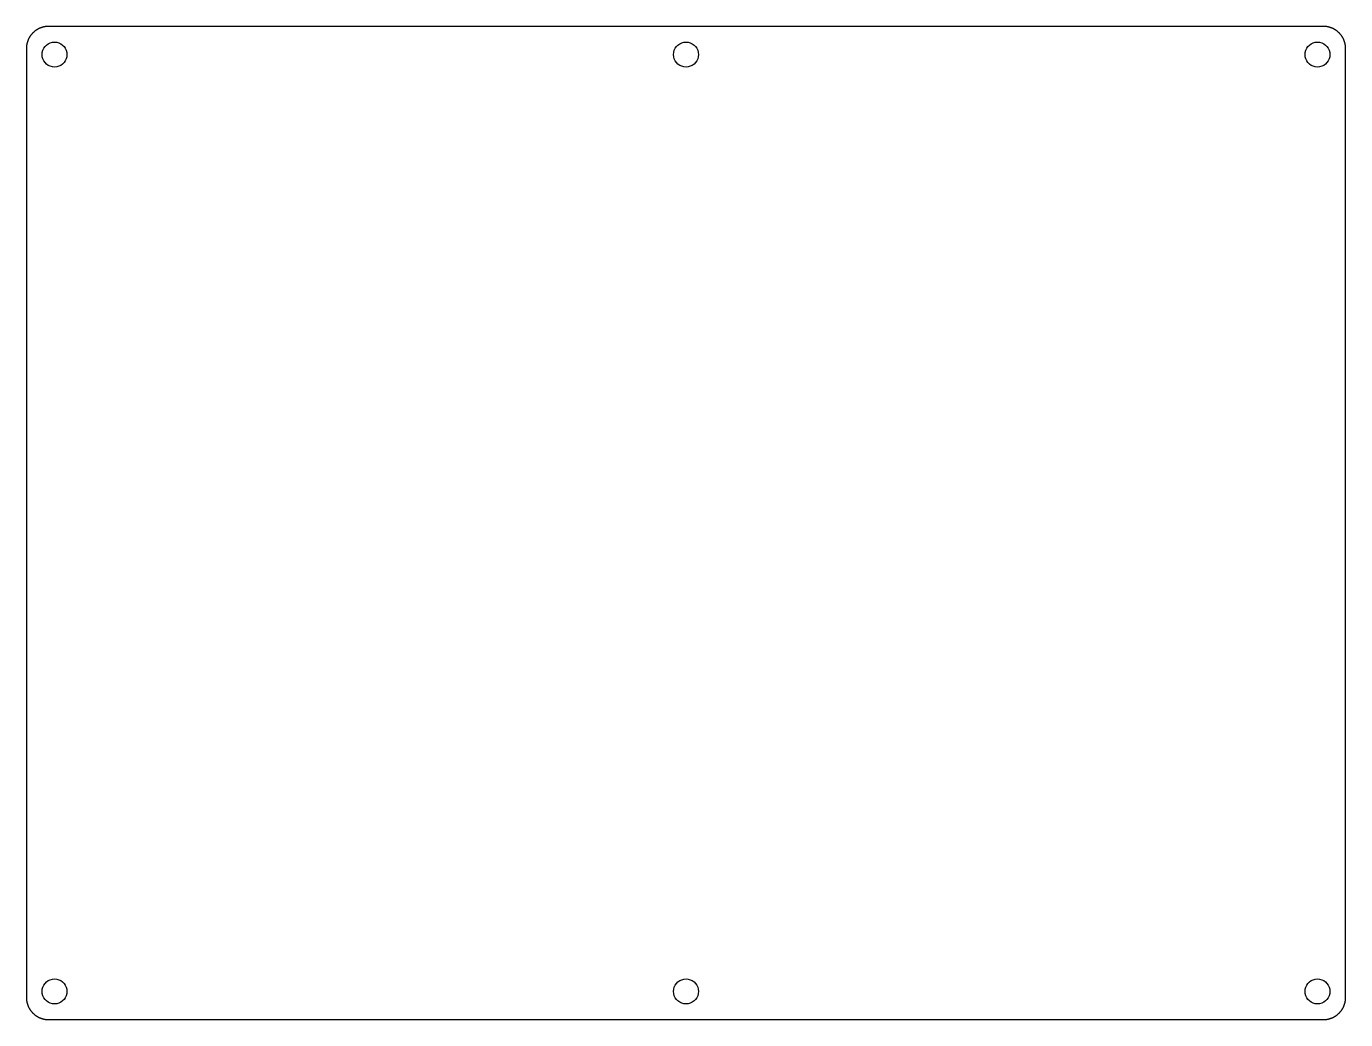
# Model space of a CAD drawing. Extents: x 1 to 224, y 1 to 169.
import ezdxf

# ---------------------------------------------------------------- set-up
doc = ezdxf.new("R2010")
doc.units = 0
doc.layers.get('0').update_dxf_attribs({"linetype": 'CONTINUOUS'})

msp = doc.modelspace()

# ---------------------------------------------------------------- linework, layer by layer
for points in [[(220.065, 1.25057), (220.131, 1.25228), (220.196, 1.25514), (220.262, 1.25913), (220.327, 1.26427), (220.392, 1.27054), (220.457, 1.27795), (220.522, 1.28649), (220.587, 1.29617), (220.651, 1.30697), (220.716, 1.3189), (220.78, 1.33195), (220.844, 1.34611), (220.907, 1.36139), (220.971, 1.37778), (221.034, 1.39527), (221.096, 1.41386), (221.159, 1.43354), (221.221, 1.45431), (221.283, 1.47615), (221.344, 1.49907), (221.405, 1.52306), (221.465, 1.54811), (221.525, 1.5742), (221.585, 1.60135), (221.644, 1.62952), (221.702, 1.65873), (221.761, 1.68895), (221.818, 1.72018), (221.875, 1.7524), (221.931, 1.78562), (221.987, 1.81982), (222.042, 1.85499), (222.097, 1.89111), (222.151, 1.92818), (222.204, 1.96619), (222.257, 2.00512), (222.309, 2.04496), (222.36, 2.0857), (222.41, 2.12733), (222.46, 2.16984), (222.509, 2.21321), (222.557, 2.25742), (222.605, 2.30248), (222.652, 2.34835), (222.698, 2.39503), (222.743, 2.44251), (222.787, 2.49076), (222.83, 2.53978), (222.873, 2.58955), (222.914, 2.64005), (222.955, 2.69127), (222.995, 2.74319), (223.034, 2.79581), (223.072, 2.84909), (223.109, 2.90303), (223.145, 2.9576), (223.18, 3.0128), (223.214, 3.06861), (223.248, 3.125), (223.28, 3.18196), (223.311, 3.23948), (223.341, 3.29754), (223.37, 3.35611), (223.399, 3.41518), (223.426, 3.47474), (223.452, 3.53476), (223.477, 3.59523), (223.501, 3.65612), (223.524, 3.71742), (223.546, 3.77912), (223.566, 3.84119), (223.586, 3.90361), (223.605, 3.96636), (223.622, 4.02943), (223.639, 4.09279), (223.654, 4.15643), (223.668, 4.22033), (223.681, 4.28447), (223.693, 4.34882), (223.704, 4.41337), (223.714, 4.4781), (223.722, 4.54299), (223.729, 4.60802), (223.736, 4.67317), (223.741, 4.73841), (223.745, 4.80374), (223.748, 4.86913), (223.749, 4.93455), (223.75, 5), (223.75, 165), (223.749, 165.065), (223.748, 165.131), (223.745, 165.196), (223.741, 165.262), (223.736, 165.327), (223.729, 165.392), (223.722, 165.457), (223.714, 165.522), (223.704, 165.587), (223.693, 165.651), (223.681, 165.716), (223.668, 165.78), (223.654, 165.844), (223.639, 165.907), (223.622, 165.971), (223.605, 166.034), (223.586, 166.096), (223.566, 166.159), (223.546, 166.221), (223.524, 166.283), (223.501, 166.344), (223.477, 166.405), (223.452, 166.465), (223.426, 166.525), (223.399, 166.585), (223.37, 166.644), (223.341, 166.702), (223.311, 166.761), (223.28, 166.818), (223.248, 166.875), (223.214, 166.931), (223.18, 166.987), (223.145, 167.042), (223.109, 167.097), (223.072, 167.151), (223.034, 167.204), (222.995, 167.257), (222.955, 167.309), (222.914, 167.36), (222.873, 167.41), (222.83, 167.46), (222.787, 167.509), (222.743, 167.557), (222.698, 167.605), (222.652, 167.652), (222.605, 167.698), (222.557, 167.743), (222.509, 167.787), (222.46, 167.83), (222.41, 167.873), (222.36, 167.914), (222.309, 167.955), (222.257, 167.995), (222.204, 168.034), (222.151, 168.072), (222.097, 168.109), (222.042, 168.145), (221.987, 168.18), (221.931, 168.214), (221.875, 168.248), (221.818, 168.28), (221.761, 168.311), (221.702, 168.341), (221.644, 168.37), (221.585, 168.399), (221.525, 168.426), (221.465, 168.452), (221.405, 168.477), (221.344, 168.501), (221.283, 168.524), (221.221, 168.546), (221.159, 168.566), (221.096, 168.586), (221.034, 168.605), (220.971, 168.622), (220.907, 168.639), (220.844, 168.654), (220.78, 168.668), (220.716, 168.681), (220.651, 168.693), (220.587, 168.704), (220.522, 168.714), (220.457, 168.722), (220.392, 168.729), (220.327, 168.736), (220.262, 168.741), (220.196, 168.745), (220.131, 168.748), (220.065, 168.749), (220, 168.75), (5, 168.75), (4.93455, 168.749), (4.86913, 168.748), (4.80374, 168.745), (4.73841, 168.741), (4.67317, 168.736), (4.60802, 168.729), (4.54299, 168.722), (4.4781, 168.714), (4.41337, 168.704), (4.34882, 168.693), (4.28447, 168.681), (4.22033, 168.668), (4.15643, 168.654), (4.09279, 168.639), (4.02943, 168.622), (3.96636, 168.605), (3.90361, 168.586), (3.84119, 168.566), (3.77912, 168.546), (3.71742, 168.524), (3.65612, 168.501), (3.59523, 168.477), (3.53476, 168.452), (3.47474, 168.426), (3.41518, 168.399), (3.35611, 168.37), (3.29754, 168.341), (3.23948, 168.311), (3.18196, 168.28), (3.125, 168.248), (3.06861, 168.214), (3.0128, 168.18), (2.9576, 168.145), (2.90303, 168.109), (2.84909, 168.072), (2.79581, 168.034), (2.74319, 167.995), (2.69127, 167.955), (2.64005, 167.914), (2.58955, 167.873), (2.53978, 167.83), (2.49076, 167.787), (2.44251, 167.743), (2.39503, 167.698), (2.34835, 167.652), (2.30248, 167.605), (2.25742, 167.557), (2.21321, 167.509), (2.16984, 167.46), (2.12733, 167.41), (2.0857, 167.36), (2.04496, 167.309), (2.00512, 167.257), (1.96619, 167.204), (1.92818, 167.151), (1.89111, 167.097), (1.85499, 167.042), (1.81982, 166.987), (1.78562, 166.931), (1.7524, 166.875), (1.72018, 166.818), (1.68895, 166.761), (1.65873, 166.702), (1.62952, 166.644), (1.60135, 166.585), (1.5742, 166.525), (1.54811, 166.465), (1.52306, 166.405), (1.49907, 166.344), (1.47615, 166.283), (1.45431, 166.221), (1.43354, 166.159), (1.41386, 166.096), (1.39527, 166.034), (1.37778, 165.971), (1.36139, 165.907), (1.34611, 165.844), (1.33195, 165.78), (1.3189, 165.716), (1.30697, 165.651), (1.29617, 165.587), (1.28649, 165.522), (1.27795, 165.457), (1.27054, 165.392), (1.26427, 165.327), (1.25913, 165.262), (1.25514, 165.196), (1.25228, 165.131), (1.25057, 165.065), (1.25, 165), (1.25, 5), (1.25057, 4.93455), (1.25228, 4.86913), (1.25514, 4.80374), (1.25913, 4.73841), (1.26427, 4.67317), (1.27054, 4.60802), (1.27795, 4.54299), (1.28649, 4.4781), (1.29617, 4.41337), (1.30697, 4.34882), (1.3189, 4.28447), (1.33195, 4.22033), (1.34611, 4.15643), (1.36139, 4.09279), (1.37778, 4.02943), (1.39527, 3.96636), (1.41386, 3.90361), (1.43354, 3.84119), (1.45431, 3.77912), (1.47615, 3.71742), (1.49907, 3.65612), (1.52306, 3.59523), (1.54811, 3.53476), (1.5742, 3.47474), (1.60135, 3.41518), (1.62952, 3.35611), (1.65873, 3.29754), (1.68895, 3.23948), (1.72018, 3.18196), (1.7524, 3.125), (1.78562, 3.06861), (1.81982, 3.0128), (1.85499, 2.9576), (1.89111, 2.90303), (1.92818, 2.84909), (1.96619, 2.79581), (2.00512, 2.74319), (2.04496, 2.69127), (2.0857, 2.64005), (2.12733, 2.58955), (2.16984, 2.53978), (2.21321, 2.49076), (2.25742, 2.44251), (2.30248, 2.39503), (2.34835, 2.34835), (2.39503, 2.30248), (2.44251, 2.25742), (2.49076, 2.21321), (2.53978, 2.16984), (2.58955, 2.12733), (2.64005, 2.0857), (2.69127, 2.04496), (2.74319, 2.00512), (2.79581, 1.96619), (2.84909, 1.92818), (2.90303, 1.89111), (2.9576, 1.85499), (3.0128, 1.81982), (3.06861, 1.78562), (3.125, 1.7524), (3.18196, 1.72018), (3.23948, 1.68895), (3.29754, 1.65873), (3.35611, 1.62952), (3.41518, 1.60135), (3.47474, 1.5742), (3.53476, 1.54811), (3.59523, 1.52306), (3.65612, 1.49907), (3.71742, 1.47615), (3.77912, 1.45431), (3.84119, 1.43354), (3.90361, 1.41386), (3.96636, 1.39527), (4.02943, 1.37778), (4.09279, 1.36139), (4.15643, 1.34611), (4.22033, 1.33195), (4.28447, 1.3189), (4.34882, 1.30697), (4.41337, 1.29617), (4.4781, 1.28649), (4.54299, 1.27795), (4.60802, 1.27054), (4.67317, 1.26427), (4.73841, 1.25913), (4.80374, 1.25514), (4.86913, 1.25228), (4.93455, 1.25057), (5, 1.25), (220, 1.25)], [(5.63534, 161.932), (5.28176, 162.027), (4.95, 162.181), (4.65015, 162.391), (4.39131, 162.65), (4.18135, 162.95), (4.02665, 163.282), (3.9319, 163.635), (3.9, 164), (3.9319, 164.365), (4.02665, 164.718), (4.18135, 165.05), (4.39131, 165.35), (4.65015, 165.609), (4.95, 165.819), (5.28176, 165.973), (5.63534, 166.068), (6, 166.1), (6.36466, 166.068), (6.71824, 165.973), (7.05, 165.819), (7.34985, 165.609), (7.60869, 165.35), (7.81865, 165.05), (7.97335, 164.718), (8.0681, 164.365), (8.1, 164), (8.0681, 163.635), (7.97335, 163.282), (7.81865, 162.95), (7.60869, 162.65), (7.34985, 162.391), (7.05, 162.181), (6.71824, 162.027), (6.36466, 161.932), (6, 161.9)], [(112.135, 161.932), (111.782, 162.027), (111.45, 162.181), (111.15, 162.391), (110.891, 162.65), (110.681, 162.95), (110.527, 163.282), (110.432, 163.635), (110.4, 164), (110.432, 164.365), (110.527, 164.718), (110.681, 165.05), (110.891, 165.35), (111.15, 165.609), (111.45, 165.819), (111.782, 165.973), (112.135, 166.068), (112.5, 166.1), (112.865, 166.068), (113.218, 165.973), (113.55, 165.819), (113.85, 165.609), (114.109, 165.35), (114.319, 165.05), (114.473, 164.718), (114.568, 164.365), (114.6, 164), (114.568, 163.635), (114.473, 163.282), (114.319, 162.95), (114.109, 162.65), (113.85, 162.391), (113.55, 162.181), (113.218, 162.027), (112.865, 161.932), (112.5, 161.9)], [(218.635, 161.932), (218.282, 162.027), (217.95, 162.181), (217.65, 162.391), (217.391, 162.65), (217.181, 162.95), (217.027, 163.282), (216.932, 163.635), (216.9, 164), (216.932, 164.365), (217.027, 164.718), (217.181, 165.05), (217.391, 165.35), (217.65, 165.609), (217.95, 165.819), (218.282, 165.973), (218.635, 166.068), (219, 166.1), (219.365, 166.068), (219.718, 165.973), (220.05, 165.819), (220.35, 165.609), (220.609, 165.35), (220.819, 165.05), (220.973, 164.718), (221.068, 164.365), (221.1, 164), (221.068, 163.635), (220.973, 163.282), (220.819, 162.95), (220.609, 162.65), (220.35, 162.391), (220.05, 162.181), (219.718, 162.027), (219.365, 161.932), (219, 161.9)], [(5.63534, 3.9319), (5.28176, 4.02665), (4.95, 4.18135), (4.65015, 4.39131), (4.39131, 4.65015), (4.18135, 4.95), (4.02665, 5.28176), (3.9319, 5.63534), (3.9, 6), (3.9319, 6.36466), (4.02665, 6.71824), (4.18135, 7.05), (4.39131, 7.34985), (4.65015, 7.60869), (4.95, 7.81865), (5.28176, 7.97335), (5.63534, 8.0681), (6, 8.1), (6.36466, 8.0681), (6.71824, 7.97335), (7.05, 7.81865), (7.34985, 7.60869), (7.60869, 7.34985), (7.81865, 7.05), (7.97335, 6.71824), (8.0681, 6.36466), (8.1, 6), (8.0681, 5.63534), (7.97335, 5.28176), (7.81865, 4.95), (7.60869, 4.65015), (7.34985, 4.39131), (7.05, 4.18135), (6.71824, 4.02665), (6.36466, 3.9319), (6, 3.9)], [(112.135, 3.9319), (111.782, 4.02665), (111.45, 4.18135), (111.15, 4.39131), (110.891, 4.65015), (110.681, 4.95), (110.527, 5.28176), (110.432, 5.63534), (110.4, 6), (110.432, 6.36466), (110.527, 6.71824), (110.681, 7.05), (110.891, 7.34985), (111.15, 7.60869), (111.45, 7.81865), (111.782, 7.97335), (112.135, 8.0681), (112.5, 8.1), (112.865, 8.0681), (113.218, 7.97335), (113.55, 7.81865), (113.85, 7.60869), (114.109, 7.34985), (114.319, 7.05), (114.473, 6.71824), (114.568, 6.36466), (114.6, 6), (114.568, 5.63534), (114.473, 5.28176), (114.319, 4.95), (114.109, 4.65015), (113.85, 4.39131), (113.55, 4.18135), (113.218, 4.02665), (112.865, 3.9319), (112.5, 3.9)], [(218.635, 3.9319), (218.282, 4.02665), (217.95, 4.18135), (217.65, 4.39131), (217.391, 4.65015), (217.181, 4.95), (217.027, 5.28176), (216.932, 5.63534), (216.9, 6), (216.932, 6.36466), (217.027, 6.71824), (217.181, 7.05), (217.391, 7.34985), (217.65, 7.60869), (217.95, 7.81865), (218.282, 7.97335), (218.635, 8.0681), (219, 8.1), (219.365, 8.0681), (219.718, 7.97335), (220.05, 7.81865), (220.35, 7.60869), (220.609, 7.34985), (220.819, 7.05), (220.973, 6.71824), (221.068, 6.36466), (221.1, 6), (221.068, 5.63534), (220.973, 5.28176), (220.819, 4.95), (220.609, 4.65015), (220.35, 4.39131), (220.05, 4.18135), (219.718, 4.02665), (219.365, 3.9319), (219, 3.9)]]:
    msp.add_lwpolyline(points, close=True)

doc.saveas('drawing.dxf')
